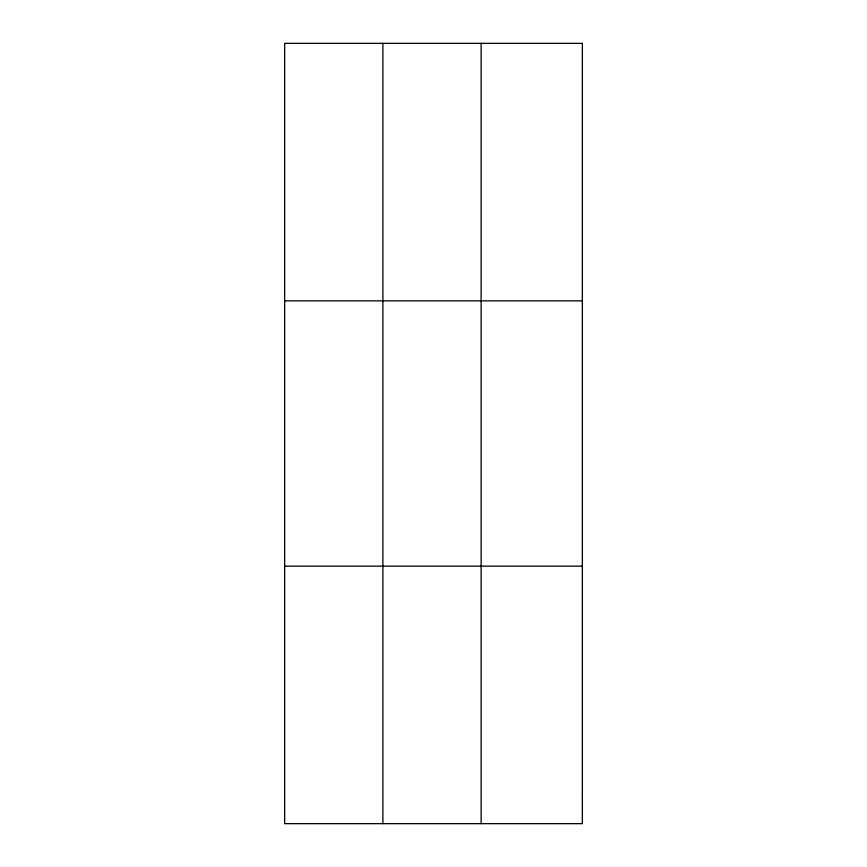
<?xml version="1.0" encoding="UTF-8"?>
<svg xmlns="http://www.w3.org/2000/svg" width="867" height="867" viewBox="0 0 867 867"><rect width="100%" height="100%" fill="white"/><g stroke="black" fill="none" stroke-linecap="round" stroke-linejoin="round"><path stroke-width="1.3" d="M382.889 823.65L382.889 43.35M481.131 823.65L481.131 43.35M284.647 300.849L582.353 300.849M284.647 566.151L582.353 566.151M582.353 797.9L582.353 823.65L284.647 823.65L284.647 43.35L582.353 43.35L582.353 797.9"/></g></svg>
